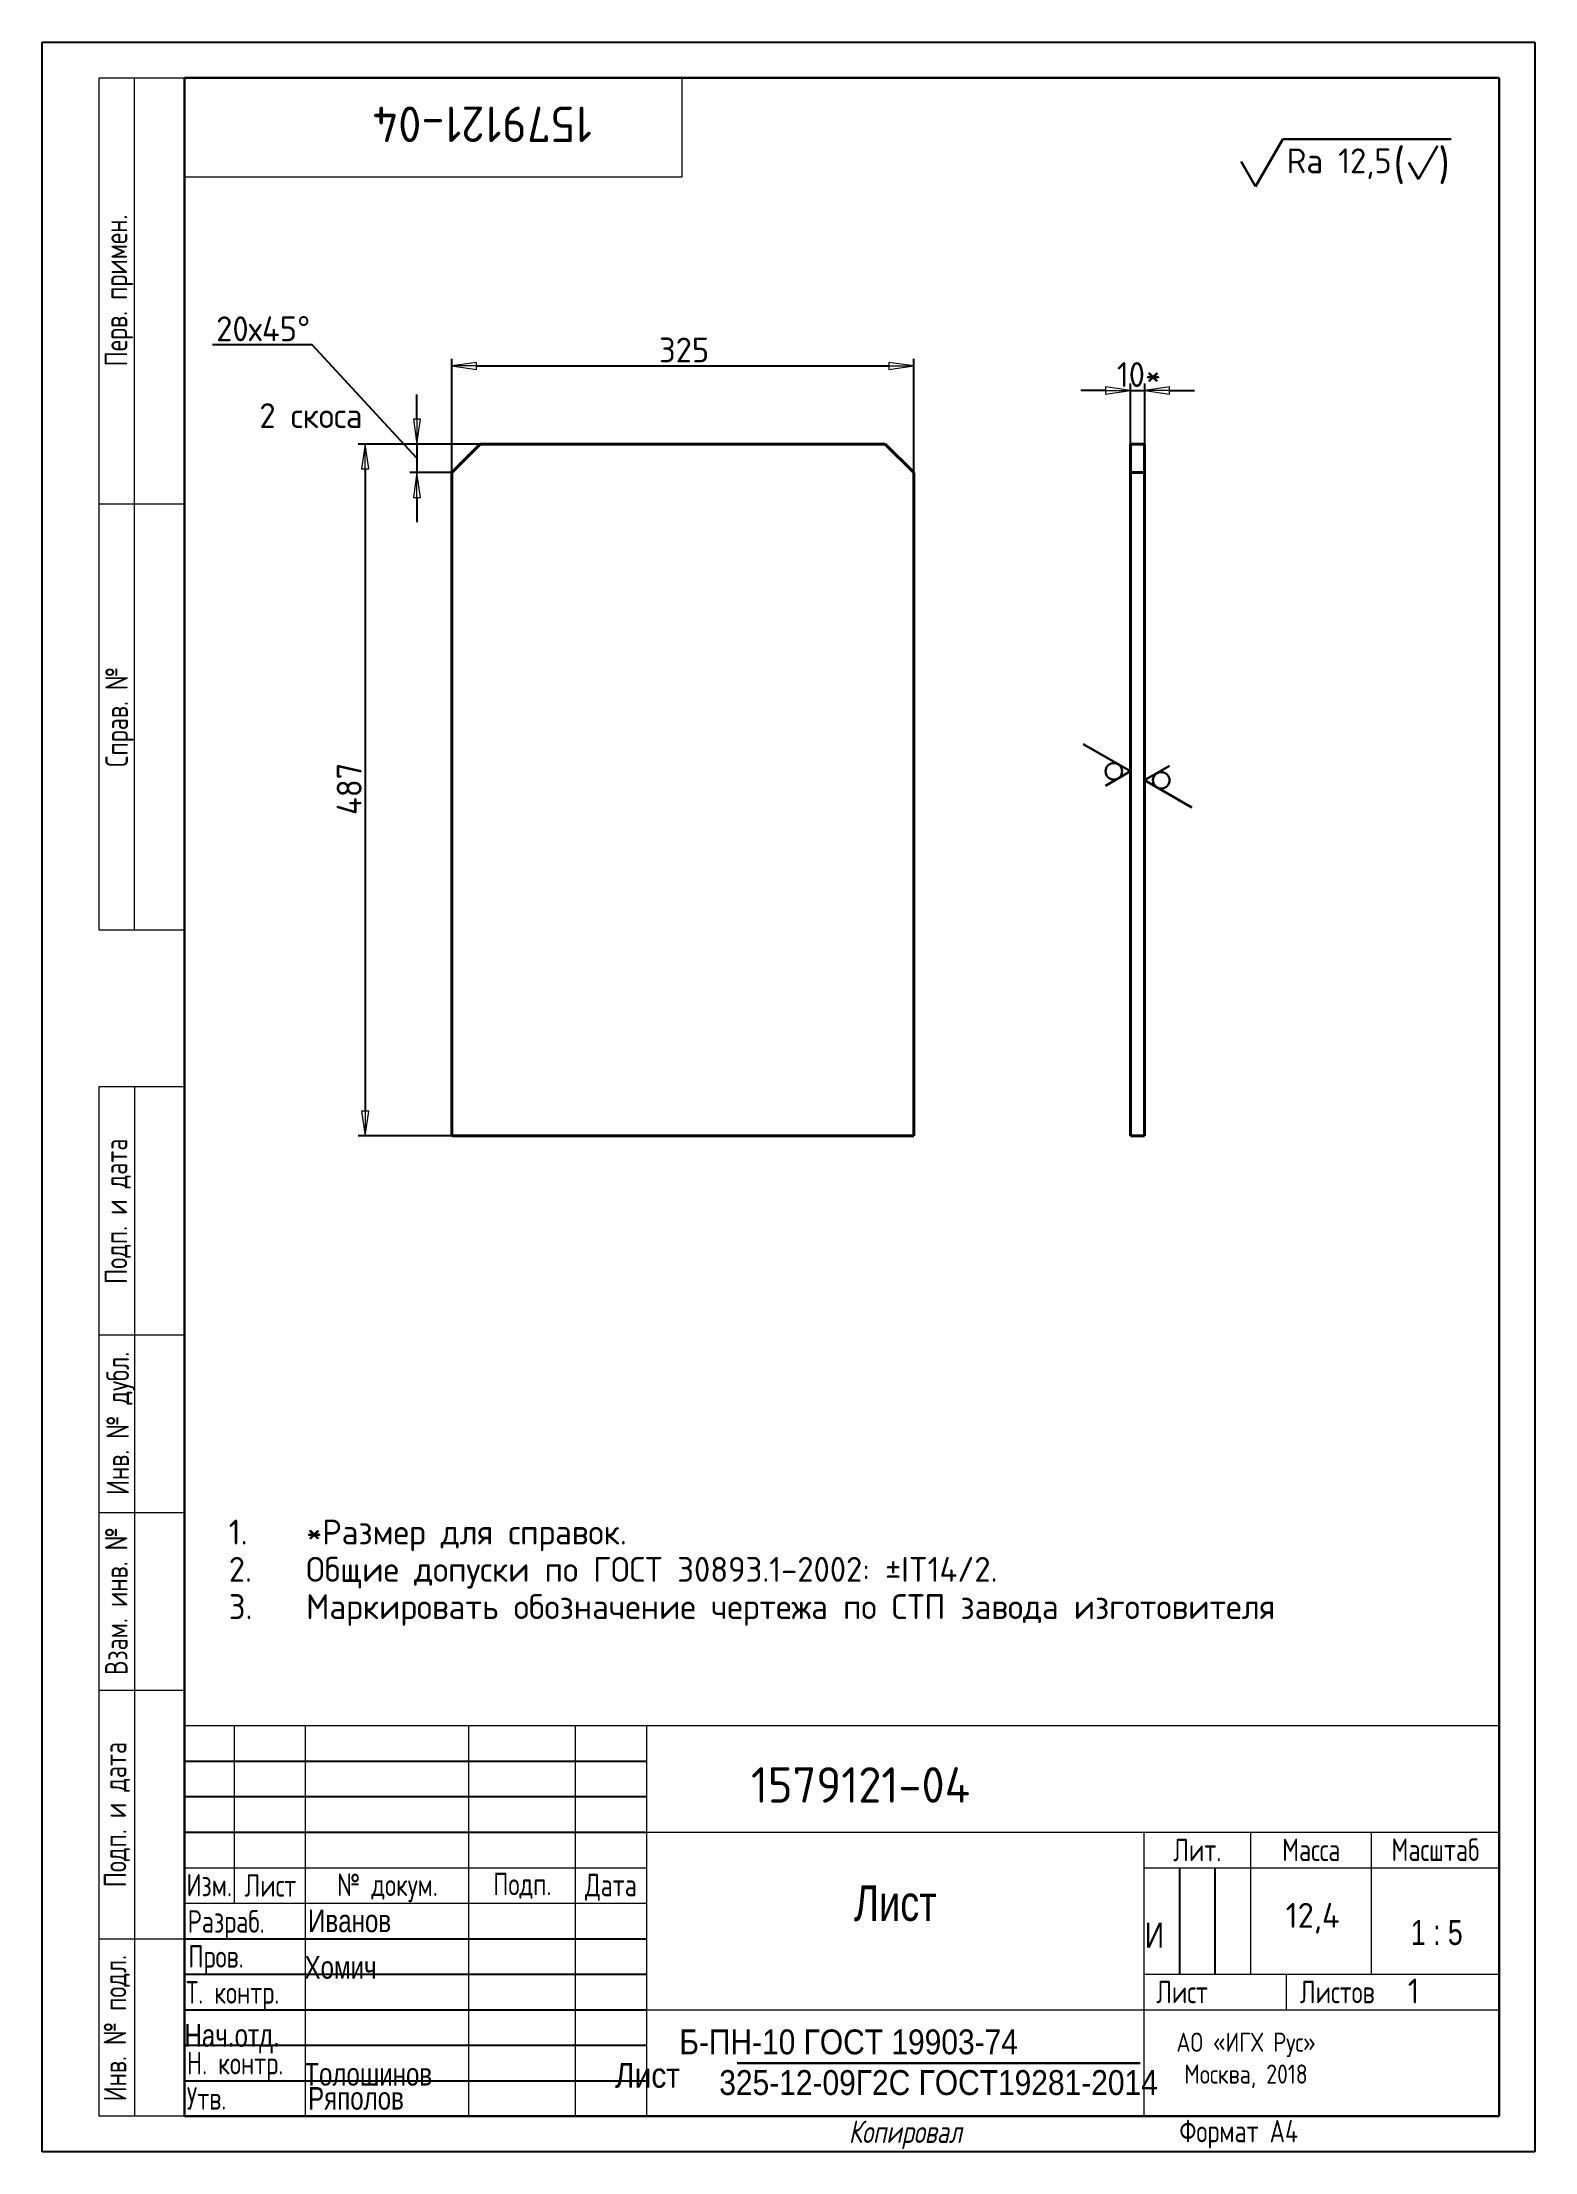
# Model space of a CAD drawing. Header units: millimetres. Extents: x 0 to 4514, y 0 to 1551.
# Drawn here: x 0 to 1050, y 0 to 1485 of the extents above.
import ezdxf
from ezdxf.enums import TextEntityAlignment as Align

# ---------------------------------------------------------------- set-up
doc = ezdxf.new("R2018")
doc.units = ezdxf.units.MM
doc.header["$LTSCALE"] = 5
for name, color, linetype, lineweight in [('Text', 3, 'Continuous', 18), ('Видимый контур (ГОСТ)', 5, 'Continuous', 40), ('Заголовок (ГОСТ)', 3, 'Continuous', 18), ('Кромка (ГОСТ)', 7, 'Continuous', 30), ('Обозначение (ГОСТ)', 3, 'Continuous', 18), ('Размер (ГОСТ)', 3, 'Continuous', 18), ('Эскизная геометрия (ГОСТ)', 3, 'Continuous', 18)]:
    doc.layers.add(name, color=color, linetype=linetype, lineweight=lineweight)
doc.styles.add('Style1_182', font='RomanS.shx', dxfattribs={"width": 0.9})
doc.styles.add('Альтернативный текст (ГОСТ)', font='arial.ttf', dxfattribs={"width": 0.8})
doc.styles.add('Обычный текст (ГОСТ)', font='GOST Common.ttf')
doc.styles.add('Стиль текста112', font='GOST Common Italic.ttf', dxfattribs={"width": 0.8})
doc.styles.add('Стиль текста137', font='GOST Common Italic.ttf', dxfattribs={"width": 0.7})
doc.styles.add('Стиль текста139', font='GOST Common Italic.ttf', dxfattribs={"width": 0.7})
doc.styles.add('Стиль текста157', font='GOST Common.ttf', dxfattribs={"width": 0.8})
doc.styles.add('Стиль текста160', font='GOST Common.ttf')
doc.styles.add('Стиль текста162', font='GOST Common.ttf', dxfattribs={"width": 0.9})
doc.styles.add('Стиль текста163', font='GOST Common.ttf', dxfattribs={"width": 0.8})
doc.styles.add('Стиль текста164', font='GOST Common.ttf', dxfattribs={"width": 0.8})
doc.styles.add('Стиль текста195', font='GOST Common.ttf', dxfattribs={"width": 1.2})
doc.styles.add('Стиль текста81', font='GOST Common Italic.ttf', dxfattribs={"width": 0.8})
doc.dimstyles.new('Обычный (ГОСТ)', dxfattribs={"dimscale": 5, "dimtxt": 3.5, "dimasz": 3.5, "dimexe": 1, "dimexo": 0, "dimgap": 0.5, "dimtad": 1, "dimrnd": 1e-08, "dimtxsty": 'Обычный текст (ГОСТ)', "dimblk": 'Filled-1', "dimcen": 0.09, "dimdle": 15, "dimclrd": 256, "dimclre": 256, "dimclrt": 256, "dimazin": 2, "dimtfac": 0.714286, "dimtdec": 3, "dimtmove": 0, "dimatfit": 3, "dimfxl": 1, "dimtolj": 1, "dimlwd": 25, "dimlwe": 25, "dimarcsym": 0})

# ---------------------------------------------------------------- blocks, each defined once
blk = doc.blocks.new('Filled-1')
at = {"color": 0}
for p, q in [((0, 0), (-1, 0.143)), ((-1, 0.143), (-1, -0.143)), ((-1, 0), (0, 0)), ((-1, -0.143), (0, 0))]:
    blk.add_line(p, q, dxfattribs=at)
at = {"color": 0, "flags": 128}
blk.add_lwpolyline([(-1, -0.143), (0, 0), (-1, 0.143), (-1, -0.143)], dxfattribs=at)
at = {"color": 0}
blk.add_solid([(-1, -0.143), (0, 0), (-1, 0.143), (-1, -0.143)], dxfattribs=at)
blk = doc.blocks.new('*D14')
at = {"layer": 'Defpoints', "color": 0, "linetype": 'Continuous', "transparency": 16777216}
for p in [(308.1, 1202.1), (227.2, 715.1), (288.1, 715.1)]:
    blk.add_point(p, dxfattribs=at)
at = {"layer": 'Размер (ГОСТ)', "linetype": 'Continuous', "lineweight": 25, "transparency": 16777216}
for p, q in [((308.1, 1202.1), (222.2, 1202.1)), ((227.2, 1184.6), (227.2, 732.6)), ((288.1, 715.1), (222.2, 715.1))]:
    blk.add_line(p, q, dxfattribs=at)
at = {"layer": 'Размер (ГОСТ)', "linetype": 'Continuous', "lineweight": 25, "transparency": 16777216, "xscale": 17.5, "yscale": 17.5, "zscale": 17.5}
for p, rotation in [((227.2, 1202.1), 90), ((227.2, 715.1), 270)]:
    blk.add_blockref('Filled-1', p, dxfattribs=dict(at, rotation=rotation))
at = {"layer": 'Размер (ГОСТ)', "linetype": 'Continuous', "lineweight": 25, "transparency": 16777216, "insert": (207.2, 941), "char_height": 17.5, "attachment_point": 1, "rotation": 90, "style": 'Обычный текст (ГОСТ)'}
blk.add_mtext('\\A1;487', dxfattribs=at)
blk = doc.blocks.new('*D15')
at = {"layer": 'Defpoints', "color": 0, "linetype": 'Continuous', "transparency": 16777216}
for p in [(613.1, 1257.1), (288.1, 1182.1), (613.1, 1182.1)]:
    blk.add_point(p, dxfattribs=at)
at = {"layer": 'Размер (ГОСТ)', "linetype": 'Continuous', "lineweight": 25, "transparency": 16777216}
for p, q in [((288.1, 1182.1), (288.1, 1262.1)), ((305.6, 1257.1), (595.6, 1257.1)), ((613.1, 1182.1), (613.1, 1262.1))]:
    blk.add_line(p, q, dxfattribs=at)
at = {"layer": 'Размер (ГОСТ)', "linetype": 'Continuous', "lineweight": 25, "transparency": 16777216, "xscale": 17.5, "yscale": 17.5, "zscale": 17.5, "rotation": 180}
blk.add_blockref('Filled-1', (288.1, 1257.1), dxfattribs=at)
at = {"layer": 'Размер (ГОСТ)', "linetype": 'Continuous', "lineweight": 25, "transparency": 16777216, "xscale": 17.5, "yscale": 17.5, "zscale": 17.5}
blk.add_blockref('Filled-1', (613.1, 1257.1), dxfattribs=at)
at = {"layer": 'Размер (ГОСТ)', "linetype": 'Continuous', "lineweight": 25, "transparency": 16777216, "insert": (433.9, 1277.1), "char_height": 17.5, "attachment_point": 1, "style": 'Обычный текст (ГОСТ)'}
blk.add_mtext('\\A1;325', dxfattribs=at)
blk = doc.blocks.new('*D16')
at = {"layer": 'Defpoints', "color": 0, "linetype": 'Continuous', "transparency": 16777216}
for p in [(308.1, 1202.1), (263.6, 1182.1), (288.1, 1182.1)]:
    blk.add_point(p, dxfattribs=at)
at = {"layer": 'Размер (ГОСТ)', "linetype": 'Continuous', "lineweight": 25, "transparency": 16777216}
for p, q in [((189.8, 1272), (119.9, 1272)), ((263.6, 1192.1), (189.8, 1272)), ((263.6, 1219.6), (263.6, 1237.1)), ((308.1, 1202.1), (258.6, 1202.1)), ((263.6, 1202.1), (263.6, 1182.1)), ((263.6, 1202.1), (263.6, 1182.1)), ((288.1, 1182.1), (258.6, 1182.1)), ((263.6, 1164.6), (263.6, 1147.1))]:
    blk.add_line(p, q, dxfattribs=at)
at = {"layer": 'Размер (ГОСТ)', "linetype": 'Continuous', "lineweight": 25, "transparency": 16777216, "xscale": 17.5, "yscale": 17.5, "zscale": 17.5}
for p, rotation in [((263.6, 1202.1), 270), ((263.6, 1182.1), 90)]:
    blk.add_blockref('Filled-1', p, dxfattribs=dict(at, rotation=rotation))
at = {"layer": 'Размер (ГОСТ)', "linetype": 'Continuous', "lineweight": 25, "transparency": 16777216, "insert": (122.4, 1292), "char_height": 17.5, "attachment_point": 1, "style": 'Обычный текст (ГОСТ)'}
blk.add_mtext('\\A1;\\fGOST Common|b0|i0;\\H17.5000;20х45\\fAIGDT|b0|i0;\\H17.5000;~', dxfattribs=at)
blk = doc.blocks.new('Обозначение шероховатости_4')
at = {"layer": 'Эскизная геометрия (ГОСТ)', "lineweight": 30}
for p, q in [((0, 0), (1.097, 1.9)), ((1.097, 1.9), (7.864, 1.9)), ((-0.577, 1), (0, 0)), ((6.158, 0.967), (6.543, 0.3)), ((6.543, 0.3), (7.313, 1.633))]:
    blk.add_line(p, q, dxfattribs=at)
at = {"layer": 'Обозначение (ГОСТ)', "attachment_point": 7, "style": 'Обычный текст (ГОСТ)'}
for s, insert, char_height in [('\\A1;\\fGOST Common|b0|i0;\\H1.0000;Ra 12,5', (1.251, 0.3), 1), ('\\A1;\\fGOST Common|b0|i0;\\H1.3000;(', (5.543, 0.1), 1.3), ('\\A1;\\fGOST Common|b0|i0;\\H1.3000;)', (7.343, 0.1), 1.3)]:
    blk.add_mtext(s, dxfattribs=dict(at, insert=insert, char_height=char_height))
blk = doc.blocks.new('ГОСТ - Доп. графы 1')
at = {"layer": 'Эскизная геометрия (ГОСТ)'}
for p, q in [((-12, 0), (-12, 145)), ((-12, 145), (0, 145)), ((-7, 145), (-7, 0)), ((-12, 110), (-7, 110)), ((-7, 110), (0, 110)), ((-12, 85), (-7, 85)), ((-7, 85), (0, 85)), ((-12, 60), (-7, 60)), ((-7, 60), (0, 60)), ((-12, 25), (-7, 25)), ((-7, 25), (0, 25)), ((0, 0), (-12, 0))]:
    blk.add_line(p, q, dxfattribs=at)
at = {"layer": 'Обозначение (ГОСТ)', "char_height": 3.17, "attachment_point": 5, "rotation": 90, "style": 'Альтернативный текст (ГОСТ)'}
for s, insert, width in [('\\fGOST Common|b0|i0;\\H3.1700;Подп. и дата', (-9.37, 127.41), 34.7679), ('\\fGOST Common|b0|i0;\\H3.1700;Инв. № дубл.', (-8.95, 97.55), 24.8438), ('\\fGOST Common|b0|i0;\\H3.1700;Взам. инв. №', (-9.58, 72.53), 24.8669), ('\\fGOST Common|b0|i0;\\H3.1700;Подп. и дата', (-9.5, 42.47), 35.1486), ('\\fGOST Common|b0|i0;\\H3.1700;Инв. № подл.', (-9.5, 12.41), 24.9618)]:
    blk.add_mtext(s, dxfattribs=dict(at, insert=insert, width=width))
at = {"layer": 'Обозначение (ГОСТ)', "style": 'Стиль текста112', "width": 0.8}
for tag, p in [('Подп._и_дата_2', (-1.95, 127.51)), ('Инв._номер_дубликата', (-1.82, 97.47)), ('Взамен_инв._номера', (-1.87, 72.53)), ('Подп._и_дата_1', (-1.84, 42.35)), ('ИНВЕНТАРНЫЙ_НОМЕР', (-1.74, 12.68))]:
    blk.add_attdef(tag, text='', height=3.17, rotation=90, dxfattribs=at).set_placement(p, align=Align.MIDDLE_CENTER)
blk = doc.blocks.new('ГОСТ - Доп. графы 2')
at = {"layer": 'Эскизная геометрия (ГОСТ)'}
for p, q in [((-12, 0), (-12, 120)), ((-12, 120), (0, 120)), ((-7, 0), (-7, 120)), ((-12, 60), (0, 60)), ((0, 0), (-12, 0))]:
    blk.add_line(p, q, dxfattribs=at)
at = {"layer": 'Обозначение (ГОСТ)', "char_height": 3.17, "attachment_point": 5, "rotation": 90, "style": 'Альтернативный текст (ГОСТ)'}
for s, insert, width in [('\\fGOST Common|b0|i0;\\H3.1700;Перв. примен.', (-9.19, 90.05), 60.0143), ('\\fGOST Common|b0|i0;\\H3.1700;Справ. №', (-9.1, 30), 59.9357)]:
    blk.add_mtext(s, dxfattribs=dict(at, insert=insert, width=width))
at = {"layer": 'Обозначение (ГОСТ)', "style": 'Стиль текста112', "width": 0.8}
for tag, p in [('Первичная_применяемость', (-2.07, 90.03)), ('Справочный_номер', (-1.97, 30.02))]:
    blk.add_attdef(tag, text='', height=3.17, rotation=90, dxfattribs=at).set_placement(p, align=Align.MIDDLE_CENTER)
blk = doc.blocks.new('ГОСТ - Доп. графы 3')
at = {"layer": 'Эскизная геометрия (ГОСТ)'}
for p, q in [((0, 0), (70, 0)), ((70, 0), (70, -14)), ((70, -14), (0, -14))]:
    blk.add_line(p, q, dxfattribs=at)
at = {"layer": 'Обозначение (ГОСТ)', "style": 'Стиль текста164', "width": 0.8}
blk.add_attdef('ОБОЗНАЧЕНИЕ', text='', height=5, rotation=180, dxfattribs=at).set_placement((34.94, -4.47), align=Align.MIDDLE_CENTER)
blk = doc.blocks.new('Основные надписи ГОСТ - Форма 1')
at = {"layer": 'Заголовок (ГОСТ)'}
for p, q in [((0, 0), (0, 55)), ((0, 0), (0, 55)), ((0, 55), (185, 55)), ((7, 55), (7, 30)), ((17, 55), (17, 0)), ((40, 55), (40, 0)), ((55, 55), (55, 0)), ((65, 55), (65, 0)), ((185, 0), (185, 55)), ((65, 40), (185, 40)), ((135, 40), (135, 0)), ((150, 40), (150, 20)), ((167, 40), (167, 20)), ((0, 35), (65, 35)), ((135, 35), (185, 35)), ((0, 30), (65, 30)), ((135, 20), (185, 20)), ((155, 20), (155, 15)), ((65, 15), (185, 15)), ((185, 0), (0, 0))]:
    blk.add_line(p, q, dxfattribs=at)
at = {"layer": 'Заголовок (ГОСТ)', "linetype": 'Continuous', "lineweight": 25}
for p, q in [((0, 50), (65, 50)), ((0, 45), (65, 45)), ((0, 40), (65, 40)), ((140, 35), (140, 20)), ((145, 35), (145, 20)), ((0, 25), (65, 25)), ((0, 20), (65, 20)), ((0, 15), (65, 15)), ((0, 10), (65, 10)), ((0, 5), (65, 5))]:
    blk.add_line(p, q, dxfattribs=at)
at = {"layer": 'Заголовок (ГОСТ)', "lineweight": 30}
blk.add_line((77.76, 7.5), (134.47, 7.5), dxfattribs=at)
at = {"layer": 'Text', "insert": (149.37, 7.87), "char_height": 2.7, "width": 28.5042, "attachment_point": 5, "line_spacing_factor": 0.996, "style": 'Style1_182'}
blk.add_mtext('\\FRomanS|b0|i0;\\W0.79;{\\FRomanS|b0|i0;\\W0.79;АО }«{ИГХ Рус}»{\\PМосква, 2018}', dxfattribs=at)
at = {"layer": 'Заголовок (ГОСТ)', "char_height": 3.17, "style": 'Альтернативный текст (ГОСТ)'}
for s, insert, width, attachment_point in [('\\fGOST Common|b0|i0;\\H3.1700;Лит.', (142.52, 37.49), 14.9766, 5), ('\\fGOST Common|b0|i0;\\H3.1700;Масса', (158.55, 37.51), 16.9878, 5), ('\\fGOST Common|b0|i0;\\H3.1700;Масштаб', (176.02, 37.53), 17.8316, 5), ('\\fGOST Common|b0|i0;\\H3.1700;Изм.', (3.5, 32.56), 6.9635, 5), ('\\fGOST Common|b0|i0;\\H3.1700;Лист', (12.1, 32.5), 10.0029, 5), ('\\fGOST Common|b0|i0;\\H3.1700;№ докум.', (28.58, 32.16), 22.9069, 5), ('\\fGOST Common|b0|i0;\\H3.1700;Подп.', (47.56, 32.45), 14.879, 5), ('\\fGOST Common|b0|i0;\\H3.1700;Дата', (60.02, 32.24), 9.9614, 5), ('\\fGOST Common|b0|i0;\\H3.1700;Разраб.', (0.47, 27), 16.9971, 4), ('\\fGOST Common|b0|i0;\\H3.1700;Пров.', (0.56, 22.08), 17.0192, 4), ('\\fGOST Common|b0|i0;\\H3.1700;Т. контр.', (0.23, 17.01), 16.9554, 4), ('\\fGOST Common|b0|i0;\\H3.1700;Лист', (140.37, 17.5), 10.5071, 5), ('\\fGOST Common|b0|i0;\\H3.1700;Листов', (162.21, 17.5), 14.3668, 5), ('\\fGOST Common|b0|i0;\\H3.1700;Н. контр.', (0.36, 7.05), 16.9999, 4), ('\\fGOST Common|b0|i0;\\H3.1700;Утв.', (0.34, 2.52), 17.0083, 4), ('\\fGOST Common|b0|i1;\\H3.1700;Копировал', (93.48, -0.59), 19.7871, 1)]:
    blk.add_mtext(s, dxfattribs=dict(at, insert=insert, width=width, attachment_point=attachment_point))
at = {"layer": 'Заголовок (ГОСТ)'}
for tag, height, style, width, p in [('Изм1', 2.89, 'Стиль текста137', 0.7, (3.51, 51.07)), ('Лист1', 2.89, 'Стиль текста137', 0.7, (12.03, 51.07)), ('Докум1', 2.89, 'Стиль текста137', 0.7, (28.54, 51.04)), ('Изм2', 2.89, 'Стиль текста137', 0.7, (3.5, 46.08)), ('Лист2', 2.89, 'Стиль текста137', 0.7, (12.01, 46.06)), ('Докум2', 2.89, 'Стиль текста137', 0.7, (28.53, 46.05)), ('Изм3', 2.89, 'Стиль текста137', 0.7, (3.5, 41.05)), ('Лист3', 2.89, 'Стиль текста137', 0.7, (12.01, 41.06)), ('Докум3', 2.89, 'Стиль текста137', 0.7, (28.51, 41.03)), ('Изм4', 2.89, 'Стиль текста137', 0.7, (3.51, 36.06)), ('Лист4', 2.89, 'Стиль текста137', 0.7, (12, 36.08)), ('Докум4', 2.89, 'Стиль текста137', 0.7, (28.51, 36.07)), ('ЗАГОЛОВОК', 5, 'Стиль текста164', 0.8, (100.03, 29.98)), ('Литера2', 3.5, 'Стиль текста81', 0.8, (142.51, 25.47)), ('Литера', 3.5, 'Стиль текста157', 0.8, (136.48, 25.5)), ('Литера3', 3.5, 'Стиль текста81', 0.8, (147.52, 25.46)), ('Масштаб', 3.5, 'Стиль текста157', 0.8, (176.21, 25.86)), ('Тип_документа', 3.17, 'Стиль текста163', 0.8, (100.08, 15.97))]:
    blk.add_attdef(tag, text='', height=height, dxfattribs=dict(at, style=style, width=width)).set_placement(p, align=Align.MIDDLE_CENTER)
for tag, height, style, width, p in [('Подп1', 2.89, 'Стиль текста137', 0.7, (40.01, 51.07)), ('Дата1', 2, 'Стиль текста139', 0.7, (55.01, 51.51)), ('Подп2', 2.89, 'Стиль текста137', 0.7, (40.01, 46.06)), ('Дата2', 2, 'Стиль текста139', 0.7, (55.01, 46.49)), ('Подп3', 2.89, 'Стиль текста137', 0.7, (40.01, 41.07)), ('Дата3', 2, 'Стиль текста139', 0.7, (55.02, 41.52)), ('Подп4', 2.89, 'Стиль текста137', 0.7, (40.01, 36.06)), ('Дата4', 2, 'Стиль текста139', 0.7, (55.02, 36.51)), ('АВТОР', 3.17, 'Стиль текста163', 0.8, (16.9, 25.9)), ('Разработал_Подп.', 2.89, 'Стиль текста137', 0.7, (40.05, 26.07)), ('ДАТА_СОЗДАНИЯ', 2, 'Стиль текста139', 0.7, (55.01, 26.51)), ('ПРОВЕРИЛ', 3.17, 'Стиль текста163', 0.8, (16.9, 20.94)), ('Проверил_Подп.', 2.89, 'Стиль текста137', 0.7, (40.05, 21.08)), ('ДАТА_ПРОВЕРКИ', 2, 'Стиль текста139', 0.7, (55.02, 21.51)), ('Технолог_Подп.', 2.89, 'Стиль текста137', 0.7, (40.05, 16.07)), ('ТЕХНОЛОГ', 3.17, 'Стиль текста163', 0.8, (17.33, 15.96)), ('Технолог_Дата', 2, 'Стиль текста139', 0.7, (55.01, 16.5)), ('Должность_руководителя', 3.17, 'Стиль текста163', 0.8, (0.01, 10.93)), ('НАЧ._ОТДЕЛА', 3.17, 'Стиль текста163', 0.8, (17.46, 10.86)), ('Руководитель_Подп.', 2.89, 'Стиль текста137', 0.7, (40.01, 11.06)), ('Руководитель_Дата', 2, 'Стиль текста139', 0.7, (55.01, 11.51)), ('НОРМОКОНТРОЛЬ', 3.17, 'Стиль текста163', 0.8, (16.87, 5.9)), ('Нормоконтроль_Подп.', 2.89, 'Стиль текста137', 0.7, (40.05, 6.07)), ('ДАТА_НОРМОКОНТРОЛЯ', 2, 'Стиль текста139', 0.7, (55.02, 6.51)), ('УТВЕРДИЛ', 3.17, 'Стиль текста163', 0.8, (16.89, 0.92)), ('Утвердил_Подп.', 2.89, 'Стиль текста137', 0.7, (40.05, 1.06)), ('ДАТА_УТВЕРЖДЕНИЯ', 2, 'Стиль текста139', 0.7, (55.01, 1.5))]:
    blk.add_attdef(tag, text='', height=height, dxfattribs=dict(at, style=style, width=width)).set_placement(p, align=Align.MIDDLE_LEFT)
at = {"layer": 'Заголовок (ГОСТ)', "style": 'Стиль текста160'}
blk.add_attdef('ОБОЗНАЧЕНИЕ', text='', height=5, dxfattribs=at).set_placement((125.33, 45.06), align=Align.MIDDLE_CENTER)
at = {"layer": 'Заголовок (ГОСТ)', "style": 'Стиль текста162', "width": 0.9}
blk.add_attdef('Материал_Наим.', text='', height=3.5, dxfattribs=at).set_placement((93.46, 7.51), align=Align.BOTTOM_CENTER)
blk.add_attdef('Материал_Класс', text='', height=3.5, dxfattribs=at).set_placement((69.74, 5.75), align=Align.MIDDLE_RIGHT)
blk.add_attdef('Материал_ГОСТ', text='', height=3.5, dxfattribs=at).set_placement((106.11, 6.5), align=Align.TOP_CENTER)
blk = doc.blocks.new('Рамки ГОСТ_ граница 297x210_2')
at = {"layer": 'Кромка (ГОСТ)', "lineweight": 25}
for p, q in [((0, 0), (0, 297)), ((0, 297), (210, 297)), ((210, 297), (210, 0)), ((210, 0), (0, 0))]:
    blk.add_line(p, q, dxfattribs=at)
at = {"layer": 'Кромка (ГОСТ)'}
for p, q in [((205, 292), (20, 292)), ((20, 292), (20, 5)), ((205, 5), (205, 292)), ((20, 5), (205, 5))]:
    blk.add_line(p, q, dxfattribs=at)
at = {"layer": 'Кромка (ГОСТ)', "insert": (160, 4.5), "char_height": 3.17, "attachment_point": 1, "style": 'Альтернативный текст (ГОСТ)'}
blk.add_mtext('\\A1;\\fGOST Common|b0|i0;\\H3.1700;Формат A4', dxfattribs=at)
blk = doc.blocks.new('Обозначение шероховатости_5')
at = {"layer": 'Эскизная геометрия (ГОСТ)', "lineweight": 30}
for p, q in [((0, 0), (1.097, 1.9)), ((-0.577, 1), (0, 0))]:
    blk.add_line(p, q, dxfattribs=at)
blk.add_circle((0, 0.667), 0.333, dxfattribs=at)
blk = doc.blocks.new('Обозначение шероховатости_6')
at = {"layer": 'Эскизная геометрия (ГОСТ)', "lineweight": 30}
for p, q in [((0, 0), (1.097, 1.9)), ((-0.577, 1), (0, 0))]:
    blk.add_line(p, q, dxfattribs=at)
blk.add_circle((0, 0.667), 0.333, dxfattribs=at)
blk = doc.blocks.new('*D19')
at = {"layer": 'Defpoints', "color": 0, "linetype": 'Continuous', "transparency": 16777216}
for p in [(775.6, 1239.8), (765.6, 1182.1), (775.6, 1182.1)]:
    blk.add_point(p, dxfattribs=at)
at = {"layer": 'Размер (ГОСТ)', "linetype": 'Continuous', "lineweight": 25, "transparency": 16777216}
for p, q in [((748.1, 1239.8), (730.6, 1239.8)), ((765.6, 1182.1), (765.6, 1244.8)), ((765.6, 1239.8), (775.6, 1239.8)), ((775.6, 1182.1), (775.6, 1244.8)), ((793.1, 1239.8), (810.6, 1239.8))]:
    blk.add_line(p, q, dxfattribs=at)
at = {"layer": 'Размер (ГОСТ)', "linetype": 'Continuous', "lineweight": 25, "transparency": 16777216, "xscale": 17.5, "yscale": 17.5, "zscale": 17.5}
blk.add_blockref('Filled-1', (765.6, 1239.8), dxfattribs=at)
at = {"layer": 'Размер (ГОСТ)', "linetype": 'Continuous', "lineweight": 25, "transparency": 16777216, "xscale": 17.5, "yscale": 17.5, "zscale": 17.5, "rotation": 180}
blk.add_blockref('Filled-1', (775.6, 1239.8), dxfattribs=at)
at = {"layer": 'Размер (ГОСТ)', "linetype": 'Continuous', "lineweight": 25, "transparency": 16777216, "insert": (756, 1259.8), "char_height": 17.5, "attachment_point": 1, "style": 'Обычный текст (ГОСТ)'}
blk.add_mtext('\\A1;\\fGOST Common|b0|i0;\\H17.5000;10*', dxfattribs=at)

msp = doc.modelspace()

# ---------------------------------------------------------------- linework, layer by layer
at = {"layer": 'Видимый контур (ГОСТ)'}
for p, q in [((288.061, 1182.056), (308.061, 1202.056)), ((593.061, 1202.056), (308.061, 1202.056)), ((593.061, 1202.056), (613.061, 1182.056)), ((765.552, 1202.056), (765.552, 1182.056)), ((775.552, 1202.056), (765.552, 1202.056)), ((775.552, 1182.056), (775.552, 1202.056)), ((288.061, 1182.056), (288.061, 715.056)), ((613.061, 715.056), (613.061, 1182.056)), ((765.552, 1182.056), (775.552, 1182.056)), ((765.552, 715.056), (765.552, 1182.056)), ((775.552, 1182.056), (775.552, 715.056)), ((288.061, 715.056), (613.061, 715.056)), ((775.552, 715.056), (765.552, 715.056))]:
    msp.add_line(p, q, dxfattribs=at)

# ---------------------------------------------------------------- block references
for name, p, xscale, yscale, zscale in [('Рамки ГОСТ_ граница 297x210_2', (0, 0), 5, 5, 5), ('ГОСТ - Доп. графы 2', (100, 860), 5, 5, 5), ('ГОСТ - Доп. графы 3', (100, 1460), 5, 5, 5), ('Обозначение шероховатости_4', (853.623, 1383.405), 17.499999701976776, 17.499999701976776, 17.499999701976776), ('ГОСТ - Доп. графы 1', (100, 25), 5, 5, 5)]:
    msp.add_blockref(name, p, dxfattribs=dict(xscale=xscale, yscale=yscale, zscale=zscale))
at = {"xscale": 17.499999701976776, "yscale": 17.499999701976776, "zscale": 17.499999701976776}
for name, p, rotation in [('Обозначение шероховатости_5', (765.552, 971.747), 90), ('Обозначение шероховатости_6', (775.552, 965.415), 270)]:
    msp.add_blockref(name, p, dxfattribs=dict(at, rotation=rotation))
ref = msp.add_blockref('Основные надписи ГОСТ - Форма 1', (100, 25), dxfattribs=dict(xscale=5, yscale=5, zscale=5))
lines = msp.add_mtext('\\W0.8000;Хомич', dxfattribs={"layer": 'Заголовок (ГОСТ)', "insert": (184.505, 129.704), "char_height": 15.85, "width": 112.75832, "attachment_point": 4, "style": 'Стиль текста163'})
ref.add_attrib('ПРОВЕРИЛ', '', (184.505, 129.704)).embed_mtext(lines)
lines = msp.add_mtext('\\W0.8000;Нач.отд.', dxfattribs={"layer": 'Заголовок (ГОСТ)', "insert": (100.072, 79.646), "char_height": 15.85, "width": 82.37981, "attachment_point": 4, "style": 'Стиль текста163'})
ref.add_attrib('Должность_руководителя', '', (100.072, 79.646)).embed_mtext(lines)
lines = msp.add_mtext('\\W0.8000;Толошинов', dxfattribs={"layer": 'Заголовок (ГОСТ)', "insert": (184.337, 54.478), "char_height": 15.85, "width": 113.34509, "attachment_point": 4, "style": 'Стиль текста163'})
ref.add_attrib('НОРМОКОНТРОЛЬ', '', (184.337, 54.478)).embed_mtext(lines)
lines = msp.add_mtext('\\W0.8000;Ряполов', dxfattribs={"layer": 'Заголовок (ГОСТ)', "insert": (187.003, 37.533), "char_height": 15.85, "width": 113.06476, "attachment_point": 4, "style": 'Стиль текста163'})
ref.add_attrib('УТВЕРДИЛ', '', (187.003, 37.533)).embed_mtext(lines)
lines = msp.add_mtext('\\W0.9000;Б-ПН-10 ГОСТ 19903-74', dxfattribs={"layer": 'Заголовок (ГОСТ)', "insert": (567.282, 68.373), "char_height": 17.5, "width": 334.87709, "attachment_point": 8, "style": 'Стиль текста162'})
ref.add_attrib('Материал_Наим.', '', (567.282, 68.373)).embed_mtext(lines)
lines = msp.add_mtext('\\W0.9000;Лист', dxfattribs={"layer": 'Заголовок (ГОСТ)', "insert": (448.676, 53.75), "char_height": 17.5, "width": 336.28809, "attachment_point": 6, "style": 'Стиль текста162'})
ref.add_attrib('Материал_Класс', '', (448.676, 53.75)).embed_mtext(lines)
lines = msp.add_mtext('\\W0.8000;Лист', dxfattribs={"layer": 'Заголовок (ГОСТ)', "insert": (600.155, 174.875), "char_height": 25, "width": 348.04641, "attachment_point": 5, "style": 'Стиль текста164'})
ref.add_attrib('ЗАГОЛОВОК', '', (600.155, 174.875)).embed_mtext(lines)
lines = msp.add_mtext('\\W0.8000;1 : 5', dxfattribs={"layer": 'Заголовок (ГОСТ)', "insert": (981.062, 154.279), "char_height": 17.5, "width": 89.73779, "attachment_point": 5, "style": 'Стиль текста157'})
ref.add_attrib('Масштаб', '', (981.062, 154.279)).embed_mtext(lines)
lines = msp.add_mtext('\\W0.9000;325-12-09Г2С ГОСТ19281-2014', dxfattribs={"layer": 'Заголовок (ГОСТ)', "insert": (630.568, 57.5), "char_height": 17.5, "width": 333.76601, "attachment_point": 2, "style": 'Стиль текста162'})
ref.add_attrib('Материал_ГОСТ', '', (630.568, 57.5)).embed_mtext(lines)
lines = msp.add_mtext('\\W0.8000;И', dxfattribs={"layer": 'Заголовок (ГОСТ)', "insert": (782.402, 152.507), "char_height": 17.5, "width": 25.14417, "attachment_point": 5, "style": 'Стиль текста157'})
ref.add_attrib('Литера', '', (782.402, 152.507)).embed_mtext(lines)
lines = msp.add_mtext('\\W0.8000;Иванов', dxfattribs={"layer": 'Заголовок (ГОСТ)', "insert": (187.057, 162.441), "char_height": 15.85, "width": 112.9631, "attachment_point": 4, "style": 'Стиль текста163'})
ref.add_attrib('АВТОР', '', (187.057, 162.441)).embed_mtext(lines)

# ---------------------------------------------------------------- texts
at = {"layer": 'Обозначение (ГОСТ)', "style": 'Обычный текст (ГОСТ)'}
for s, p in [('1. ', (131.25, 427.5)), (' *Размер для справок.', (175, 427.5)), ('2. ', (131.25, 401.25)), (' Общие допуски по ГОСТ 30893.1-2002: ±IT14/2.', (175, 401.25)), ('3. ', (131.25, 375)), (' Маркировать обозначение чертежа по СТП завода изготовителя', (175, 375))]:
    msp.add_text(s, height=17.5, dxfattribs=at).set_placement(p)
at = {"layer": 'Обозначение (ГОСТ)', "insert": (386.709, 1414.713), "char_height": 25, "width": 195.04579, "attachment_point": 1, "rotation": 180, "style": 'Стиль текста195'}
msp.add_mtext('{\\fGOST Common|b0|i0;\\H25.0000;1579121-04}', dxfattribs=at)
at = {"layer": 'Обозначение (ГОСТ)', "attachment_point": 1}
for s, insert, char_height, width, style in [('{\\fGOST Common|b0|i0;2 скоса}', (152.803, 1230.895), 17.5, 77.76644, 'Обычный текст (ГОСТ)'), ('{\\fGOST Common|b0|i0;\\H25.0000;1579121-04}', (498.573, 270.753), 25, 195.04579, 'Стиль текста195'), ('{\\fGOST Common|b0|i0;12,4}', (874.811, 175.192), 17.5, 41.1199, 'Обычный текст (ГОСТ)')]:
    msp.add_mtext(s, dxfattribs=dict(at, insert=insert, char_height=char_height, width=width, style=style))
at = {"layer": 'Обозначение (ГОСТ)', "insert": (960.565, 121.992), "char_height": 17.5, "attachment_point": 1, "style": 'Обычный текст (ГОСТ)'}
msp.add_mtext('{\\fGOST Common|b0|i0;1}', dxfattribs=at)

# ---------------------------------------------------------------- dimensions: what is measured, and where the dimension line sits
at = {"layer": 'Размер (ГОСТ)', "linetype": 'Continuous', "lineweight": 25}
dim = msp.add_linear_dim(base=(263.554, 1182.056), p1=(308.061, 1202.056), p2=(288.061, 1182.056), angle=90, text='\\fGOST Common|b0|i0;\\H17.5000;<>х45\\fAIGDT|b0|i0;\\H17.5000;~', dimstyle='Обычный (ГОСТ)', override={"dimgap": 0.5, "dimtih": 1, "dimtoh": 1, "dimdec": 2, "dimtol": 0, "dimlim": 0, "dimtp": 0, "dimtm": 0, "dimtdec": 3, "dimtofl": 1, "dimtmove": 1, "dimatfit": 1}, dxfattribs=at)
dim.commit()
dim.dimension.update_dxf_attribs({"geometry": '*D16', "text_midpoint": (187.299, 1272.02), "dimtype": 160})
for base, p1, p2, angle, picture, middle in [((613.061, 1257.056), (288.061, 1182.056), (613.061, 1182.056), 180, '*D15', (450.561, 1257.056)), ((227.243, 715.056), (308.061, 1202.056), (288.061, 715.056), 90, '*D14', (227.243, 958.556))]:
    dim = msp.add_linear_dim(base=base, p1=p1, p2=p2, angle=angle, dimstyle='Обычный (ГОСТ)', override={"dimgap": 0.5, "dimdec": 2, "dimtol": 0, "dimlim": 0, "dimtp": 0, "dimtm": 0, "dimtdec": 3, "dimtofl": 0, "dimatfit": 1}, dxfattribs=at)
    dim.commit()
    dim.dimension.update_dxf_attribs({"geometry": picture, "text_midpoint": middle, "dimtype": 160})
dim = msp.add_linear_dim(base=(775.552, 1239.796), p1=(765.552, 1182.056), p2=(775.552, 1182.056), text='\\fGOST Common|b0|i0;\\H17.5000;<>*', dimstyle='Обычный (ГОСТ)', override={"dimgap": 0.5, "dimdec": 2, "dimtol": 0, "dimlim": 0, "dimtp": 0, "dimtm": 0, "dimtdec": 3, "dimtofl": 1, "dimatfit": 1}, dxfattribs=at)
dim.commit()
dim.dimension.update_dxf_attribs({"geometry": '*D19', "text_midpoint": (770.552, 1239.796), "dimtype": 160})

doc.saveas('drawing.dxf')
